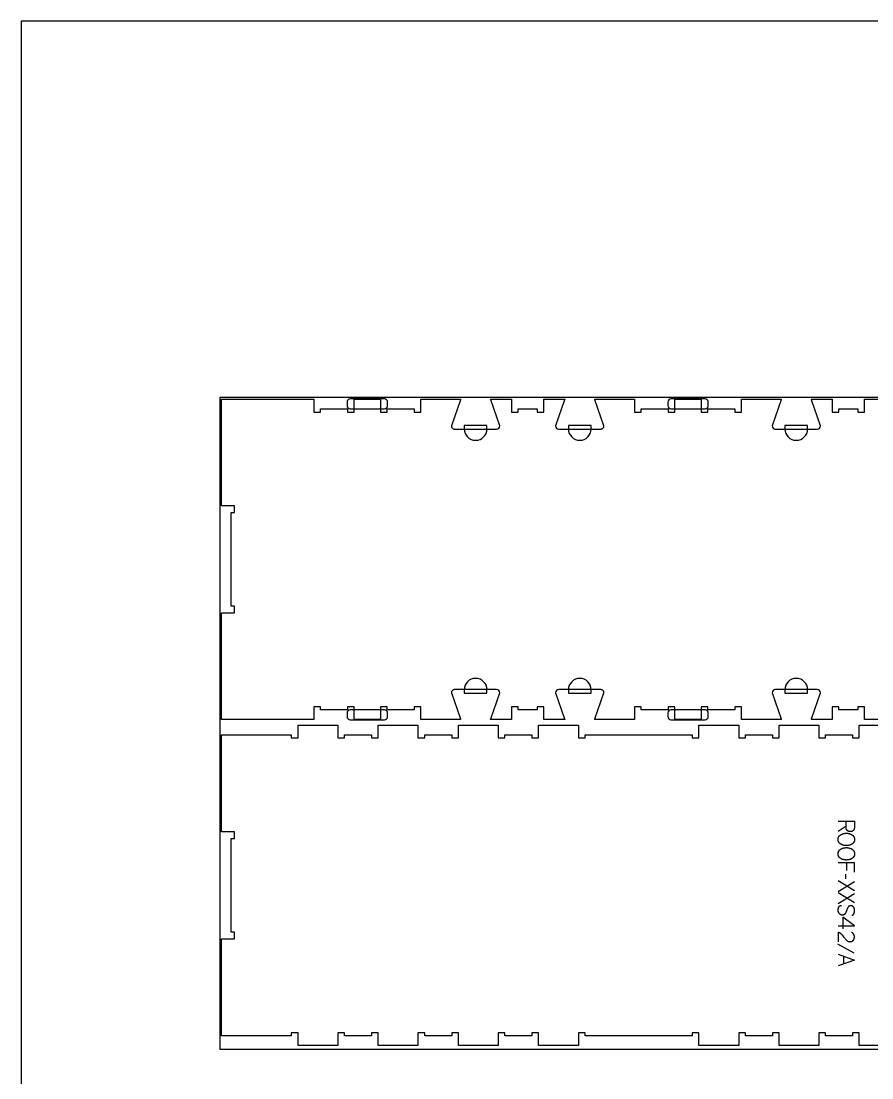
# Model space of a CAD drawing. Extents: x -20252 to -17068, y -84343 to -75479.
# Drawn here: x -20252 to -18660, y -77456 to -75479 of the extents above; entities that cross this region are included whole.
import ezdxf

# ---------------------------------------------------------------- set-up
doc = ezdxf.new("R2010")
doc.units = 0
for name, color, linetype in [('0_SHEET_SPRUCEPLY_2440X122', 1, 'CONTINUOUS'), ('1_ANYTOOL_1MMDEEP_LABELS_S', 2, 'CONTINUOUS'), ('4_ANYTOOL_CUTTHROUGH_OUTSI', 5, 'CONTINUOUS'), ('5_ANYTOOL_HALF_MILL_9MM_IN', 3, 'CONTINUOUS'), ('DONOTCUT', 18, 'CONTINUOUS')]:
    doc.layers.add(name, color=color, linetype=linetype)

msp = doc.modelspace()

# ---------------------------------------------------------------- linework, layer by layer
at = {"layer": '0_SHEET_SPRUCEPLY_2440X122'}
msp.add_lwpolyline([(-19879.9, -76183), (-19879.9, -77403), (-17439.9, -77403), (-17439.9, -76183)], close=True, dxfattribs=at)
at = {"layer": '1_ANYTOOL_1MMDEEP_LABELS_S'}
for points in [[(-18722.7, -76976.2), (-18692.7, -76976.2), (-18692.7, -76987.6), (-18692.7, -76988.1), (-18692.7, -76988.5), (-18692.7, -76988.8), (-18692.7, -76989), (-18692.8, -76989.2), (-18692.8, -76989.5), (-18692.8, -76989.7), (-18692.9, -76989.9), (-18692.9, -76990.1), (-18692.9, -76990.3), (-18693, -76990.5), (-18693, -76990.7), (-18693.1, -76990.9), (-18693.2, -76991.1), (-18693.2, -76991.3), (-18693.3, -76991.4), (-18693.4, -76991.6), (-18693.4, -76991.8), (-18693.5, -76992), (-18693.6, -76992.1), (-18693.7, -76992.3), (-18693.8, -76992.4), (-18693.9, -76992.6), (-18694, -76992.7), (-18694.1, -76992.9), (-18694.2, -76993), (-18694.3, -76993.2), (-18694.4, -76993.3), (-18694.5, -76993.4), (-18694.6, -76993.6), (-18694.7, -76993.7), (-18694.9, -76993.8), (-18695, -76993.9), (-18695.1, -76994), (-18695.3, -76994.1), (-18695.4, -76994.2), (-18695.6, -76994.3), (-18695.7, -76994.4), (-18695.9, -76994.5), (-18696, -76994.6), (-18696.2, -76994.7), (-18696.4, -76994.8), (-18696.5, -76994.9), (-18696.7, -76994.9), (-18696.9, -76995), (-18697.1, -76995.1), (-18697.3, -76995.1), (-18697.4, -76995.2), (-18697.6, -76995.2), (-18697.8, -76995.3), (-18698, -76995.3), (-18698.2, -76995.4), (-18698.5, -76995.4), (-18698.7, -76995.4), (-18698.9, -76995.5), (-18699.1, -76995.5), (-18699.3, -76995.5), (-18699.6, -76995.5), (-18700, -76995.5), (-18700.5, -76995.6), (-18700.7, -76995.6), (-18700.9, -76995.5), (-18701, -76995.5), (-18701.2, -76995.5), (-18701.4, -76995.5), (-18701.5, -76995.5), (-18701.7, -76995.5), (-18701.9, -76995.4), (-18702.1, -76995.4), (-18702.2, -76995.4), (-18702.4, -76995.3), (-18702.6, -76995.3), (-18702.7, -76995.3), (-18702.9, -76995.2), (-18703.1, -76995.2), (-18703.2, -76995.1), (-18703.4, -76995.1), (-18703.5, -76995), (-18703.7, -76994.9), (-18703.9, -76994.9), (-18704, -76994.8), (-18704.2, -76994.7), (-18704.3, -76994.6), (-18704.5, -76994.6), (-18704.6, -76994.5), (-18704.8, -76994.4), (-18704.9, -76994.3), (-18705.1, -76994.2), (-18705.2, -76994.1), (-18705.4, -76994), (-18705.5, -76993.9), (-18705.7, -76993.8), (-18705.8, -76993.7), (-18706, -76993.6), (-18706.1, -76993.4), (-18706.2, -76993.3), (-18706.4, -76993.2), (-18706.5, -76993.1), (-18706.6, -76992.9), (-18706.7, -76992.8), (-18706.8, -76992.7), (-18706.9, -76992.5), (-18707, -76992.4), (-18707.1, -76992.3), (-18707.2, -76992.1), (-18707.3, -76992), (-18707.4, -76991.8), (-18707.5, -76991.7), (-18707.6, -76991.5), (-18707.6, -76991.4), (-18707.7, -76991.2), (-18707.7, -76991.1), (-18707.8, -76990.9), (-18707.9, -76990.8), (-18707.9, -76990.6), (-18707.9, -76990.4), (-18708, -76990.3), (-18708, -76990.1), (-18708.1, -76989.9), (-18708.1, -76989.7), (-18708.1, -76989.6), (-18708.1, -76989.4), (-18708.1, -76989.2), (-18708.2, -76987.3), (-18708.2, -76985.2), (-18708.2, -76976.3)], [(-18708.2, -76985.2), (-18722.7, -76995.7)], [(-18692.7, -77071.5), (-18692.7, -77053.8), (-18722.7, -77053.8)], [(-18706.6, -77068.3), (-18706.6, -77053.8)], [(-18708.8, -77084.1), (-18708.9, -77075.4)], [(-18692.7, -77106.5), (-18722.7, -77087.6)], [(-18722.7, -77107.7), (-18692.7, -77088.8)], [(-18692.7, -77129.2), (-18722.7, -77110.3)], [(-18722.7, -77130.4), (-18692.7, -77111.5)], [(-18697.2, -77151.8), (-18697.1, -77151.8), (-18697, -77151.8), (-18696.9, -77151.8), (-18696.8, -77151.8), (-18696.7, -77151.8), (-18696.6, -77151.8), (-18696.5, -77151.8), (-18696.4, -77151.7), (-18696.3, -77151.7), (-18696.3, -77151.7), (-18696.2, -77151.7), (-18696.1, -77151.7), (-18696, -77151.7), (-18695.9, -77151.6), (-18695.9, -77151.6), (-18695.8, -77151.6), (-18695.7, -77151.6), (-18695.6, -77151.5), (-18695.5, -77151.5), (-18695.5, -77151.5), (-18695.4, -77151.4), (-18695.3, -77151.4), (-18695.3, -77151.4), (-18695.2, -77151.3), (-18695.1, -77151.3), (-18695.1, -77151.2), (-18695, -77151.2), (-18694.9, -77151.1), (-18694.9, -77151.1), (-18694.8, -77151), (-18694.7, -77151), (-18694.7, -77150.9), (-18694.6, -77150.9), (-18694.5, -77150.8), (-18694.5, -77150.8), (-18694.4, -77150.7), (-18694.4, -77150.7), (-18694.3, -77150.6), (-18694.3, -77150.5), (-18694.2, -77150.5), (-18694.2, -77150.4), (-18694.1, -77150.3), (-18694.1, -77150.3), (-18694, -77150.2), (-18694, -77150.1), (-18693.9, -77150), (-18693.9, -77150), (-18693.8, -77149.9), (-18693.8, -77149.8), (-18693.7, -77149.7), (-18693.7, -77149.6), (-18693.6, -77149.5), (-18693.5, -77149.3), (-18693.5, -77149.1), (-18693.4, -77148.9), (-18693.3, -77148.7), (-18693.3, -77148.5), (-18693, -77147.7), (-18692.8, -77146.9), (-18692.7, -77146.1), (-18692.6, -77145.4), (-18692.5, -77145), (-18692.5, -77144.6), (-18692.4, -77144.2), (-18692.4, -77143.9), (-18692.4, -77143.5), (-18692.3, -77143.1), (-18692.3, -77142.8), (-18692.3, -77142.4), (-18692.3, -77142.2), (-18692.3, -77142), (-18692.3, -77141.8), (-18692.3, -77141.7), (-18692.4, -77141.5), (-18692.4, -77141.3), (-18692.4, -77141.1), (-18692.4, -77140.9), (-18692.5, -77140.7), (-18692.5, -77140.5), (-18692.5, -77140.4), (-18692.6, -77140.2), (-18692.6, -77140), (-18692.7, -77139.8), (-18692.7, -77139.6), (-18692.8, -77139.5), (-18692.8, -77139.3), (-18692.9, -77139.1), (-18693, -77138.9), (-18693, -77138.8), (-18693.1, -77138.6), (-18693.2, -77138.4), (-18693.3, -77138.3), (-18693.3, -77138.1), (-18693.4, -77137.9), (-18693.5, -77137.8), (-18693.6, -77137.6), (-18693.7, -77137.4), (-18693.8, -77137.3), (-18693.9, -77137.1), (-18694, -77137), (-18694.1, -77136.8), (-18694.3, -77136.7), (-18694.4, -77136.5), (-18694.5, -77136.4), (-18694.6, -77136.2), (-18694.7, -77136.1), (-18694.9, -77136), (-18695, -77135.8), (-18695.1, -77135.7), (-18695.3, -77135.6), (-18695.4, -77135.5), (-18695.6, -77135.4), (-18695.7, -77135.3), (-18695.9, -77135.2), (-18696, -77135.1), (-18696.2, -77135), (-18696.4, -77134.9), (-18696.5, -77134.9), (-18696.7, -77134.8), (-18696.9, -77134.7), (-18697, -77134.7), (-18697.2, -77134.6), (-18697.4, -77134.6), (-18697.6, -77134.5), (-18697.8, -77134.5), (-18697.9, -77134.4), (-18698.1, -77134.4), (-18698.3, -77134.4), (-18698.5, -77134.4), (-18698.7, -77134.3), (-18698.9, -77134.3), (-18699.1, -77134.3), (-18699.3, -77134.3), (-18699.6, -77134.3), (-18699.8, -77134.3), (-18700, -77134.4), (-18700.2, -77134.4), (-18700.4, -77134.4), (-18700.6, -77134.4), (-18700.8, -77134.5), (-18701, -77134.5), (-18701.2, -77134.6), (-18701.3, -77134.6), (-18701.5, -77134.7), (-18701.7, -77134.7), (-18701.8, -77134.8), (-18701.9, -77134.8), (-18701.9, -77134.8), (-18702, -77134.9), (-18702.1, -77134.9), (-18702.2, -77134.9), (-18702.3, -77135), (-18702.3, -77135), (-18702.4, -77135.1), (-18702.5, -77135.1), (-18702.6, -77135.2), (-18702.7, -77135.2), (-18702.7, -77135.3), (-18702.8, -77135.3), (-18702.9, -77135.4), (-18702.9, -77135.4), (-18703, -77135.5), (-18703.1, -77135.5), (-18703.2, -77135.6), (-18703.2, -77135.7), (-18703.3, -77135.7), (-18703.4, -77135.8), (-18703.4, -77135.9), (-18703.5, -77135.9), (-18703.6, -77136.1), (-18703.7, -77136.2), (-18703.9, -77136.3), (-18704, -77136.5), (-18704.1, -77136.7), (-18704.2, -77136.8), (-18704.3, -77137), (-18704.4, -77137.2), (-18704.8, -77137.9), (-18705.2, -77138.6), (-18705.5, -77139.3), (-18705.9, -77140.1), (-18706.2, -77140.9), (-18706.6, -77141.7), (-18706.9, -77142.5), (-18707.2, -77143.3), (-18707.5, -77144.2), (-18707.9, -77145), (-18708.2, -77145.7), (-18708.6, -77146.5), (-18708.9, -77147.3), (-18709.3, -77148), (-18709.7, -77148.7), (-18710.1, -77149.4), (-18710.3, -77149.5), (-18710.4, -77149.7), (-18710.5, -77149.8), (-18710.5, -77149.9), (-18710.6, -77150), (-18710.7, -77150.1), (-18710.7, -77150.1), (-18710.8, -77150.2), (-18710.9, -77150.3), (-18710.9, -77150.3), (-18711, -77150.4), (-18711.1, -77150.5), (-18711.1, -77150.5), (-18711.2, -77150.6), (-18711.3, -77150.7), (-18711.3, -77150.7), (-18711.4, -77150.8), (-18711.5, -77150.8), (-18711.6, -77150.9), (-18711.6, -77150.9), (-18711.7, -77151), (-18711.8, -77151), (-18711.9, -77151.1), (-18712, -77151.1), (-18712, -77151.2), (-18712.1, -77151.2), (-18712.2, -77151.2), (-18712.3, -77151.3), (-18712.4, -77151.3), (-18712.5, -77151.4), (-18712.5, -77151.4), (-18712.6, -77151.4), (-18712.7, -77151.5), (-18712.8, -77151.5), (-18712.9, -77151.5), (-18713, -77151.5), (-18713.1, -77151.6), (-18713.3, -77151.6), (-18713.5, -77151.7), (-18713.7, -77151.7), (-18713.9, -77151.7), (-18714.1, -77151.8), (-18714.3, -77151.8), (-18714.5, -77151.8), (-18714.7, -77151.8), (-18714.9, -77151.8), (-18715.1, -77151.8), (-18715.4, -77151.8), (-18715.6, -77151.8), (-18715.8, -77151.7), (-18716, -77151.7), (-18716.3, -77151.7), (-18716.5, -77151.7), (-18716.7, -77151.6), (-18716.9, -77151.6), (-18717.1, -77151.5), (-18717.3, -77151.5), (-18717.5, -77151.4), (-18717.7, -77151.3), (-18717.9, -77151.3), (-18718.1, -77151.2), (-18718.3, -77151.1), (-18718.5, -77151), (-18718.7, -77150.9), (-18718.8, -77150.8), (-18719, -77150.7), (-18719.2, -77150.6), (-18719.3, -77150.5), (-18719.5, -77150.4), (-18719.7, -77150.3), (-18719.8, -77150.1), (-18720, -77150), (-18720.1, -77149.9), (-18720.3, -77149.7), (-18720.4, -77149.6), (-18720.5, -77149.4), (-18720.7, -77149.3), (-18720.8, -77149.1), (-18720.9, -77148.9), (-18721, -77148.8), (-18721.1, -77148.6), (-18721.4, -77148.2), (-18721.6, -77147.9), (-18721.8, -77147.5), (-18721.9, -77147.1), (-18722.1, -77146.8), (-18722.3, -77146.4), (-18722.3, -77146.2), (-18722.4, -77146), (-18722.5, -77145.8), (-18722.5, -77145.6), (-18722.6, -77145.4), (-18722.6, -77145.2), (-18722.7, -77145), (-18722.7, -77144.8), (-18722.8, -77144.6), (-18722.8, -77144.4), (-18722.8, -77144.2), (-18722.9, -77144), (-18722.9, -77143.8), (-18722.9, -77143.6), (-18723, -77143.2), (-18723, -77142.8), (-18723, -77142.4), (-18723, -77142), (-18723, -77141.6), (-18723, -77141.2), (-18722.9, -77140.8), (-18722.9, -77140.4), (-18722.8, -77140), (-18722.7, -77139.6), (-18722.6, -77139.2), (-18722.5, -77138.9), (-18722.4, -77138.5), (-18722.3, -77138.1), (-18722.2, -77137.7), (-18722, -77137.4), (-18721.8, -77137), (-18721.7, -77136.7), (-18721.5, -77136.3), (-18721.4, -77136.2), (-18721.3, -77136), (-18721.2, -77135.9), (-18721, -77135.7), (-18720.9, -77135.6), (-18720.8, -77135.4), (-18720.7, -77135.3), (-18720.6, -77135.1), (-18720.5, -77135), (-18720.3, -77134.9), (-18720.2, -77134.8), (-18720.1, -77134.7), (-18720, -77134.6), (-18719.9, -77134.6), (-18719.9, -77134.5), (-18719.8, -77134.5), (-18719.7, -77134.4), (-18719.6, -77134.4), (-18719.6, -77134.3), (-18719.5, -77134.3), (-18719.4, -77134.2), (-18719.4, -77134.2), (-18719.3, -77134.2), (-18719.2, -77134.1), (-18719.1, -77134.1), (-18719, -77134.1), (-18719, -77134), (-18718.9, -77134), (-18718.8, -77134), (-18718.7, -77133.9), (-18718.7, -77133.9), (-18718.6, -77133.9), (-18718.4, -77133.8), (-18718.2, -77133.8), (-18718.1, -77133.7), (-18717.9, -77133.7), (-18717.7, -77133.7), (-18717.5, -77133.6), (-18717.4, -77133.6), (-18717.2, -77133.6), (-18717, -77133.6), (-18716.8, -77133.6)], [(-18722.7, -77171.8), (-18692.6, -77171.9), (-18714, -77155.8)], [(-18714, -77155.8), (-18714, -77177.6)], [(-18722.6, -77202), (-18722.6, -77183.7), (-18722.1, -77183.9), (-18721.9, -77184), (-18721.7, -77184), (-18721.5, -77184.1), (-18721.2, -77184.2), (-18721, -77184.3), (-18720.8, -77184.4), (-18720.6, -77184.5), (-18720.4, -77184.6), (-18720.2, -77184.7), (-18720, -77184.8), (-18719.8, -77184.9), (-18719.6, -77185.1), (-18719.4, -77185.2), (-18719.2, -77185.3), (-18719, -77185.4), (-18718.8, -77185.6), (-18718.6, -77185.7), (-18718.4, -77185.8), (-18718.3, -77186), (-18718.1, -77186.1), (-18717.9, -77186.3), (-18717.7, -77186.4), (-18717.6, -77186.6), (-18717.4, -77186.8), (-18717.2, -77186.9), (-18717.1, -77187.1), (-18716.9, -77187.3), (-18716.7, -77187.4), (-18716.4, -77187.8), (-18715.2, -77189.3), (-18714, -77190.8), (-18712.9, -77192.3), (-18711.7, -77193.8), (-18711.2, -77194.5), (-18710.6, -77195.3), (-18710, -77196), (-18709.4, -77196.7), (-18708.8, -77197.3), (-18708.2, -77198), (-18707.6, -77198.6), (-18707, -77199.2), (-18706.9, -77199.4), (-18706.7, -77199.5), (-18706.5, -77199.6), (-18706.4, -77199.8), (-18706.2, -77199.9), (-18706, -77200), (-18705.9, -77200.1), (-18705.7, -77200.2), (-18705.5, -77200.4), (-18705.4, -77200.5), (-18705.2, -77200.6), (-18705, -77200.6), (-18704.8, -77200.7), (-18704.6, -77200.8), (-18704.4, -77200.9), (-18704.2, -77201), (-18704.1, -77201.1), (-18703.9, -77201.1), (-18703.7, -77201.2), (-18703.5, -77201.2), (-18703.3, -77201.3), (-18703.1, -77201.3), (-18702.8, -77201.4), (-18702.6, -77201.4), (-18702.4, -77201.5), (-18702.2, -77201.5), (-18702, -77201.5), (-18701.8, -77201.5), (-18701.6, -77201.5), (-18701.3, -77201.6), (-18701.1, -77201.6), (-18700.9, -77201.6), (-18700.6, -77201.6), (-18700.4, -77201.6), (-18700.2, -77201.5), (-18699.9, -77201.5), (-18699.7, -77201.5), (-18699.4, -77201.5), (-18699.2, -77201.4), (-18699, -77201.4), (-18698.8, -77201.4), (-18698.6, -77201.3), (-18698.3, -77201.3), (-18698.1, -77201.2), (-18697.9, -77201.2), (-18697.7, -77201.1), (-18697.5, -77201), (-18697.3, -77200.9), (-18697.2, -77200.9), (-18697, -77200.8), (-18696.8, -77200.7), (-18696.6, -77200.6), (-18696.4, -77200.5), (-18696.3, -77200.4), (-18696.1, -77200.3), (-18695.9, -77200.1), (-18695.8, -77200), (-18695.6, -77199.9), (-18695.5, -77199.8), (-18695.3, -77199.6), (-18695.2, -77199.5), (-18695, -77199.3), (-18694.9, -77199.2), (-18694.8, -77199), (-18694.6, -77198.9), (-18694.5, -77198.7), (-18694.4, -77198.6), (-18694.3, -77198.4), (-18694.2, -77198.2), (-18694, -77198), (-18693.9, -77197.9), (-18693.8, -77197.7), (-18693.7, -77197.5), (-18693.7, -77197.3), (-18693.6, -77197.1), (-18693.5, -77197), (-18693.4, -77196.8), (-18693.3, -77196.6), (-18693.3, -77196.4), (-18693.2, -77196.2), (-18693.1, -77196), (-18693.1, -77195.8), (-18693, -77195.6), (-18693, -77195.4), (-18692.9, -77195.2), (-18692.9, -77194.9), (-18692.8, -77194.7), (-18692.8, -77194.5), (-18692.8, -77194.3), (-18692.7, -77194.1), (-18692.7, -77193.8), (-18692.7, -77193.6), (-18692.7, -77193.4), (-18692.7, -77193.1), (-18692.7, -77192.7), (-18692.7, -77192.3), (-18692.7, -77191.9), (-18692.7, -77191.6), (-18692.7, -77191.2), (-18692.8, -77190.9), (-18692.8, -77190.6), (-18692.9, -77190.2), (-18693, -77189.9), (-18693.1, -77189.6), (-18693.1, -77189.4), (-18693.2, -77189.3), (-18693.2, -77189.1), (-18693.3, -77189), (-18693.3, -77188.8), (-18693.4, -77188.7), (-18693.4, -77188.5), (-18693.5, -77188.4), (-18693.6, -77188.3), (-18693.6, -77188.1), (-18693.7, -77188), (-18693.8, -77187.8), (-18693.9, -77187.7), (-18693.9, -77187.6), (-18694, -77187.4), (-18694.1, -77187.3), (-18694.2, -77187.2), (-18694.3, -77187.1), (-18694.4, -77186.9), (-18694.5, -77186.8), (-18694.6, -77186.7), (-18694.7, -77186.6), (-18694.8, -77186.4), (-18694.9, -77186.3), (-18695, -77186.2), (-18695.1, -77186.1), (-18695.2, -77186), (-18695.3, -77185.9), (-18695.4, -77185.8), (-18695.5, -77185.7), (-18695.7, -77185.6), (-18695.8, -77185.5), (-18696, -77185.3), (-18696.3, -77185.1), (-18696.6, -77184.9), (-18696.8, -77184.7), (-18697.1, -77184.5), (-18697.4, -77184.3), (-18697.8, -77184.2)], [(-18693.1, -77223.3), (-18723.9, -77206.1)], [(-18722.7, -77225), (-18692.7, -77235.9), (-18722.7, -77246.9)], [(-18713.1, -77228.4), (-18713.1, -77243.4)]]:
    msp.add_lwpolyline(points, dxfattribs=at)
for points in [[(-18692.3, -77010.7), (-18692.3, -77011.1), (-18692.3, -77011.4), (-18692.4, -77011.8), (-18692.4, -77012.1), (-18692.4, -77012.3), (-18692.5, -77012.5), (-18692.5, -77012.6), (-18692.5, -77012.8), (-18692.6, -77013), (-18692.6, -77013.1), (-18692.6, -77013.3), (-18692.7, -77013.5), (-18692.7, -77013.6), (-18692.8, -77013.8), (-18692.8, -77013.9), (-18692.9, -77014.1), (-18693, -77014.2), (-18693, -77014.4), (-18693.1, -77014.5), (-18693.1, -77014.7), (-18693.2, -77014.8), (-18693.3, -77015), (-18693.4, -77015.1), (-18693.5, -77015.2), (-18693.5, -77015.4), (-18693.6, -77015.5), (-18693.7, -77015.7), (-18693.8, -77015.8), (-18694, -77016), (-18694.2, -77016.3), (-18694.4, -77016.5), (-18694.6, -77016.8), (-18694.8, -77017), (-18695, -77017.3), (-18695.2, -77017.5), (-18695.5, -77017.7), (-18695.7, -77017.9), (-18696, -77018.1), (-18696.2, -77018.3), (-18696.5, -77018.5), (-18696.7, -77018.7), (-18697, -77018.9), (-18697.3, -77019.1), (-18697.5, -77019.2), (-18697.8, -77019.4), (-18698.1, -77019.6), (-18698.4, -77019.7), (-18698.7, -77019.9), (-18699, -77020), (-18699.3, -77020.1), (-18699.6, -77020.3), (-18699.9, -77020.4), (-18700.3, -77020.5), (-18700.6, -77020.6), (-18700.9, -77020.7), (-18701.2, -77020.8), (-18701.5, -77020.9), (-18701.9, -77021), (-18702.2, -77021.1), (-18702.6, -77021.2), (-18703.2, -77021.4), (-18703.9, -77021.5), (-18704.6, -77021.6), (-18705.3, -77021.7), (-18705.9, -77021.7), (-18706.6, -77021.8), (-18707.2, -77021.8), (-18707.8, -77021.8), (-18708.5, -77021.8), (-18709.1, -77021.8), (-18709.7, -77021.7), (-18710.4, -77021.7), (-18711, -77021.6), (-18711.7, -77021.4), (-18712.3, -77021.3), (-18712.9, -77021.1), (-18713.6, -77021), (-18714.2, -77020.7), (-18714.8, -77020.5), (-18715.5, -77020.3), (-18716.1, -77020), (-18716.8, -77019.7), (-18717.4, -77019.4), (-18718, -77019.1), (-18718.3, -77018.9), (-18718.6, -77018.7), (-18718.9, -77018.5), (-18719.2, -77018.3), (-18719.5, -77018.1), (-18719.8, -77017.9), (-18720, -77017.7), (-18720.3, -77017.5), (-18720.4, -77017.4), (-18720.5, -77017.3), (-18720.6, -77017.1), (-18720.7, -77017), (-18720.8, -77016.9), (-18720.9, -77016.8), (-18721, -77016.7), (-18721.1, -77016.5), (-18721.2, -77016.4), (-18721.3, -77016.3), (-18721.4, -77016.2), (-18721.5, -77016), (-18721.6, -77015.9), (-18721.7, -77015.8), (-18721.8, -77015.6), (-18721.9, -77015.5), (-18721.9, -77015.4), (-18722, -77015.2), (-18722.1, -77015.1), (-18722.2, -77014.9), (-18722.2, -77014.8), (-18722.3, -77014.7), (-18722.4, -77014.5), (-18722.4, -77014.4), (-18722.5, -77014.2), (-18722.5, -77014.1), (-18722.6, -77013.9), (-18722.6, -77013.8), (-18722.7, -77013.4), (-18722.8, -77013.1), (-18722.9, -77012.8), (-18723, -77012.5), (-18723, -77012.1), (-18723.1, -77011.8), (-18723.1, -77011.4), (-18723.1, -77011.1), (-18723.1, -77010.7), (-18723.1, -77010.3), (-18723.1, -77010), (-18723.1, -77009.6), (-18723.1, -77009.2), (-18723.1, -77008.9), (-18723, -77008.5), (-18723, -77008.1), (-18722.9, -77007.8), (-18722.8, -77007.5), (-18722.7, -77007.1), (-18722.6, -77006.8), (-18722.6, -77006.7), (-18722.5, -77006.5), (-18722.5, -77006.3), (-18722.4, -77006.2), (-18722.3, -77006), (-18722.3, -77005.9), (-18722.2, -77005.7), (-18722.1, -77005.6), (-18722.1, -77005.4), (-18722, -77005.3), (-18721.9, -77005.2), (-18721.8, -77005), (-18721.8, -77004.9), (-18721.7, -77004.7), (-18721.6, -77004.6), (-18721.5, -77004.5), (-18721.4, -77004.3), (-18721.3, -77004.2), (-18721.2, -77004.1), (-18721.1, -77004), (-18721, -77003.8), (-18720.9, -77003.7), (-18720.8, -77003.6), (-18720.7, -77003.5), (-18720.6, -77003.3), (-18720.5, -77003.2), (-18720.3, -77003.1), (-18720.2, -77003), (-18720.1, -77002.9), (-18720, -77002.8), (-18719.7, -77002.6), (-18719.4, -77002.4), (-18719.2, -77002.2), (-18718.9, -77002), (-18718.6, -77001.8), (-18718.3, -77001.6), (-18717.9, -77001.4), (-18717.3, -77001.1), (-18716.6, -77000.8), (-18716, -77000.5), (-18715.4, -77000.2), (-18714.7, -76999.9), (-18714.1, -76999.7), (-18713.4, -76999.5), (-18712.8, -76999.3), (-18712.1, -76999.2), (-18711.4, -76999), (-18710.8, -76998.9), (-18710.1, -76998.8), (-18709.5, -76998.7), (-18708.8, -76998.7), (-18708.2, -76998.7), (-18707.5, -76998.6), (-18706.8, -76998.7), (-18706.2, -76998.7), (-18705.5, -76998.7), (-18704.8, -76998.8), (-18704.1, -76998.9), (-18703.5, -76999), (-18702.8, -76999.2), (-18702.1, -76999.4), (-18701.5, -76999.6), (-18700.9, -76999.8), (-18700.2, -77000), (-18699.6, -77000.3), (-18699, -77000.6), (-18698.4, -77000.9), (-18697.7, -77001.2), (-18697.1, -77001.5), (-18696.8, -77001.7), (-18696.6, -77001.9), (-18696.3, -77002.1), (-18696, -77002.3), (-18695.8, -77002.5), (-18695.5, -77002.7), (-18695.3, -77003), (-18695, -77003.2), (-18694.9, -77003.3), (-18694.8, -77003.4), (-18694.7, -77003.5), (-18694.6, -77003.7), (-18694.5, -77003.8), (-18694.4, -77003.9), (-18694.3, -77004), (-18694.2, -77004.2), (-18694.1, -77004.3), (-18694, -77004.4), (-18693.9, -77004.6), (-18693.8, -77004.7), (-18693.8, -77004.8), (-18693.7, -77005), (-18693.6, -77005.1), (-18693.5, -77005.3), (-18693.5, -77005.4), (-18693.4, -77005.6), (-18693.2, -77005.9), (-18693.1, -77006.2), (-18693, -77006.5), (-18692.9, -77006.8), (-18692.8, -77007.1), (-18692.7, -77007.4), (-18692.6, -77007.8), (-18692.5, -77008.1), (-18692.5, -77008.5), (-18692.4, -77008.8), (-18692.4, -77009.2), (-18692.4, -77009.5), (-18692.3, -77009.9), (-18692.3, -77010.3)], [(-18692.3, -77037.6), (-18692.3, -77038), (-18692.3, -77038.4), (-18692.4, -77038.7), (-18692.4, -77039.1), (-18692.4, -77039.3), (-18692.5, -77039.4), (-18692.5, -77039.6), (-18692.5, -77039.8), (-18692.6, -77039.9), (-18692.6, -77040.1), (-18692.6, -77040.3), (-18692.7, -77040.4), (-18692.7, -77040.6), (-18692.8, -77040.7), (-18692.8, -77040.9), (-18692.9, -77041), (-18693, -77041.2), (-18693, -77041.3), (-18693.1, -77041.5), (-18693.1, -77041.6), (-18693.2, -77041.8), (-18693.3, -77041.9), (-18693.4, -77042.1), (-18693.5, -77042.2), (-18693.5, -77042.3), (-18693.6, -77042.5), (-18693.7, -77042.6), (-18693.8, -77042.7), (-18694, -77043), (-18694.2, -77043.3), (-18694.4, -77043.5), (-18694.6, -77043.7), (-18694.8, -77044), (-18695, -77044.2), (-18695.2, -77044.4), (-18695.5, -77044.7), (-18695.7, -77044.9), (-18696, -77045.1), (-18696.2, -77045.3), (-18696.5, -77045.5), (-18696.7, -77045.7), (-18697, -77045.8), (-18697.3, -77046), (-18697.5, -77046.2), (-18697.8, -77046.4), (-18698.1, -77046.5), (-18698.4, -77046.7), (-18698.7, -77046.8), (-18699, -77047), (-18699.3, -77047.1), (-18699.6, -77047.2), (-18699.9, -77047.4), (-18700.3, -77047.5), (-18700.6, -77047.6), (-18700.9, -77047.7), (-18701.2, -77047.8), (-18701.5, -77047.9), (-18701.9, -77048), (-18702.2, -77048.1), (-18702.6, -77048.2), (-18703.2, -77048.3), (-18703.9, -77048.4), (-18704.6, -77048.5), (-18705.3, -77048.6), (-18705.9, -77048.7), (-18706.6, -77048.7), (-18707.2, -77048.8), (-18707.8, -77048.8), (-18708.5, -77048.8), (-18709.1, -77048.7), (-18709.7, -77048.7), (-18710.4, -77048.6), (-18711, -77048.5), (-18711.7, -77048.4), (-18712.3, -77048.3), (-18712.9, -77048.1), (-18713.6, -77047.9), (-18714.2, -77047.7), (-18714.8, -77047.5), (-18715.5, -77047.2), (-18716.1, -77047), (-18716.8, -77046.7), (-18717.4, -77046.4), (-18718, -77046), (-18718.3, -77045.8), (-18718.6, -77045.7), (-18718.9, -77045.5), (-18719.2, -77045.3), (-18719.5, -77045.1), (-18719.8, -77044.9), (-18720, -77044.7), (-18720.3, -77044.4), (-18720.4, -77044.3), (-18720.5, -77044.2), (-18720.6, -77044.1), (-18720.7, -77044), (-18720.8, -77043.9), (-18720.9, -77043.7), (-18721, -77043.6), (-18721.1, -77043.5), (-18721.2, -77043.4), (-18721.3, -77043.2), (-18721.4, -77043.1), (-18721.5, -77043), (-18721.6, -77042.9), (-18721.7, -77042.7), (-18721.8, -77042.6), (-18721.9, -77042.5), (-18721.9, -77042.3), (-18722, -77042.2), (-18722.1, -77042), (-18722.2, -77041.9), (-18722.2, -77041.8), (-18722.3, -77041.6), (-18722.4, -77041.5), (-18722.4, -77041.3), (-18722.5, -77041.2), (-18722.5, -77041), (-18722.6, -77040.9), (-18722.6, -77040.7), (-18722.7, -77040.4), (-18722.8, -77040.1), (-18722.9, -77039.8), (-18723, -77039.4), (-18723, -77039.1), (-18723.1, -77038.7), (-18723.1, -77038.4), (-18723.1, -77038), (-18723.1, -77037.7), (-18723.1, -77037.3), (-18723.1, -77036.9), (-18723.1, -77036.5), (-18723.1, -77036.2), (-18723.1, -77035.8), (-18723, -77035.5), (-18723, -77035.1), (-18722.9, -77034.8), (-18722.8, -77034.4), (-18722.7, -77034.1), (-18722.6, -77033.8), (-18722.6, -77033.6), (-18722.5, -77033.5), (-18722.5, -77033.3), (-18722.4, -77033.1), (-18722.3, -77033), (-18722.3, -77032.8), (-18722.2, -77032.7), (-18722.1, -77032.6), (-18722.1, -77032.4), (-18722, -77032.3), (-18721.9, -77032.1), (-18721.8, -77032), (-18721.8, -77031.8), (-18721.7, -77031.7), (-18721.6, -77031.6), (-18721.5, -77031.4), (-18721.4, -77031.3), (-18721.3, -77031.2), (-18721.2, -77031), (-18721.1, -77030.9), (-18721, -77030.8), (-18720.9, -77030.7), (-18720.8, -77030.5), (-18720.7, -77030.4), (-18720.6, -77030.3), (-18720.5, -77030.2), (-18720.3, -77030.1), (-18720.2, -77030), (-18720.1, -77029.8), (-18720, -77029.7), (-18719.7, -77029.5), (-18719.4, -77029.3), (-18719.2, -77029.1), (-18718.9, -77028.9), (-18718.6, -77028.7), (-18718.3, -77028.5), (-18717.9, -77028.4), (-18717.3, -77028), (-18716.6, -77027.7), (-18716, -77027.4), (-18715.4, -77027.2), (-18714.7, -77026.9), (-18714.1, -77026.7), (-18713.4, -77026.5), (-18712.8, -77026.3), (-18712.1, -77026.1), (-18711.4, -77026), (-18710.8, -77025.9), (-18710.1, -77025.8), (-18709.5, -77025.7), (-18708.8, -77025.6), (-18708.2, -77025.6), (-18707.5, -77025.6), (-18706.8, -77025.6), (-18706.2, -77025.6), (-18705.5, -77025.7), (-18704.8, -77025.8), (-18704.1, -77025.9), (-18703.5, -77026), (-18702.8, -77026.2), (-18702.1, -77026.3), (-18701.5, -77026.5), (-18700.9, -77026.7), (-18700.2, -77027), (-18699.6, -77027.2), (-18699, -77027.5), (-18698.4, -77027.8), (-18697.7, -77028.1), (-18697.1, -77028.5), (-18696.8, -77028.7), (-18696.6, -77028.9), (-18696.3, -77029.1), (-18696, -77029.3), (-18695.8, -77029.5), (-18695.5, -77029.7), (-18695.3, -77029.9), (-18695, -77030.1), (-18694.9, -77030.3), (-18694.8, -77030.4), (-18694.7, -77030.5), (-18694.6, -77030.6), (-18694.5, -77030.8), (-18694.4, -77030.9), (-18694.3, -77031), (-18694.2, -77031.1), (-18694.1, -77031.3), (-18694, -77031.4), (-18693.9, -77031.5), (-18693.8, -77031.7), (-18693.8, -77031.8), (-18693.7, -77031.9), (-18693.6, -77032.1), (-18693.5, -77032.2), (-18693.5, -77032.4), (-18693.4, -77032.5), (-18693.2, -77032.8), (-18693.1, -77033.1), (-18693, -77033.4), (-18692.9, -77033.7), (-18692.8, -77034.1), (-18692.7, -77034.4), (-18692.6, -77034.7), (-18692.5, -77035.1), (-18692.5, -77035.4), (-18692.4, -77035.8), (-18692.4, -77036.1), (-18692.4, -77036.5), (-18692.3, -77036.9), (-18692.3, -77037.3)]]:
    msp.add_lwpolyline(points, close=True, dxfattribs=at)
at = {"layer": '4_ANYTOOL_CUTTHROUGH_OUTSI', "color": 5}
msp.add_lwpolyline([(-18634.5, -76785.9), (-18673.6, -76785.9), (-18673.6, -76762.1), (-18673.6, -76761.9), (-18686.1, -76761.9), (-18686.1, -76767.9), (-18721.6, -76767.9), (-18721.6, -76761.9), (-18734.1, -76761.9), (-18734.1, -76785.9), (-18773.2, -76785.9), (-18773.2, -76785.9, -0.061485), (-18773, -76784.5), (-18756.1, -76736.2), (-18756.1, -76736.2), (-18756.1, -76736.1), (-18756.1, -76736.1, 0.414214), (-18762.3, -76729.9), (-18840.3, -76729.9), (-18840.5, -76729.9), (-18840.6, -76729.9), (-18840.8, -76729.9), (-18840.9, -76729.9), (-18841.1, -76729.9), (-18841.2, -76729.9), (-18841.4, -76730), (-18841.6, -76730), (-18841.7, -76730), (-18841.9, -76730.1), (-18842, -76730.1), (-18842.2, -76730.1), (-18842.3, -76730.2), (-18842.4, -76730.2), (-18842.6, -76730.3), (-18842.7, -76730.3), (-18842.9, -76730.4), (-18843, -76730.5), (-18843.2, -76730.5), (-18843.3, -76730.6), (-18843.4, -76730.7), (-18843.6, -76730.8), (-18843.7, -76730.8), (-18843.8, -76730.9), (-18844, -76731), (-18844.1, -76731.1), (-18844.2, -76731.2), (-18844.3, -76731.3), (-18844.4, -76731.4), (-18844.5, -76731.5), (-18844.7, -76731.6), (-18844.8, -76731.7, 0.198912), (-18846.6, -76736.1), (-18846.6, -76736.2), (-18846.6, -76736.2), (-18829.7, -76784.5), (-18829.7, -76784.5, -0.061485), (-18829.4, -76785.9), (-18853.9, -76785.9), (-18903.6, -76785.9), (-18903.6, -76762.1), (-18903.6, -76761.9), (-18916.1, -76761.9), (-18916.1, -76767.9), (-18966.6, -76767.9), (-18966.6, -76761.9), (-18979.1, -76761.9), (-18979.1, -76762.1), (-18979.1, -76785.9), (-19028.6, -76785.9), (-19028.6, -76761.9), (-19041.1, -76761.9), (-19041.1, -76767.9), (-19091.6, -76767.9), (-19091.6, -76761.9), (-19104.1, -76761.9), (-19104.1, -76762.1), (-19104.1, -76785.9), (-19178.3, -76785.9), (-19178.3, -76785.9, -0.061485), (-19178.1, -76784.5), (-19161.2, -76736.2), (-19161.2, -76736.2), (-19161.2, -76736.1), (-19161.2, -76736.1, 0.198912), (-19163, -76731.7), (-19163.1, -76731.6), (-19163.2, -76731.5), (-19163.3, -76731.4), (-19163.5, -76731.3), (-19163.6, -76731.2), (-19163.7, -76731.1), (-19163.8, -76731), (-19164, -76730.9), (-19164.1, -76730.8), (-19164.2, -76730.8), (-19164.3, -76730.7), (-19164.5, -76730.6), (-19164.6, -76730.5), (-19164.8, -76730.5), (-19164.9, -76730.4), (-19165, -76730.3), (-19165.2, -76730.3), (-19165.3, -76730.2), (-19165.5, -76730.2), (-19165.6, -76730.1), (-19165.8, -76730.1), (-19165.9, -76730.1), (-19166.1, -76730), (-19166.2, -76730), (-19166.4, -76730), (-19166.5, -76729.9), (-19166.7, -76729.9), (-19166.8, -76729.9), (-19167, -76729.9), (-19167.1, -76729.9), (-19167.3, -76729.9), (-19167.4, -76729.9), (-19245.4, -76729.9, 0.414214), (-19251.7, -76736.1), (-19251.7, -76736.2), (-19251.7, -76736.2), (-19234.8, -76784.5), (-19234.8, -76784.5, -0.061485), (-19234.5, -76785.9), (-19273.6, -76785.9), (-19273.6, -76762.1), (-19273.6, -76761.9), (-19286.1, -76761.9), (-19286.1, -76767.9), (-19321.6, -76767.9), (-19321.6, -76761.9), (-19334.1, -76761.9), (-19334.1, -76762.1), (-19334.1, -76785.9), (-19373.2, -76785.9), (-19373.2, -76785.9, -0.061485), (-19373, -76784.5), (-19356.1, -76736.2), (-19356.1, -76736.2), (-19356.1, -76736.1), (-19356.1, -76736.1, 0.414214), (-19362.3, -76729.9), (-19440.3, -76729.9), (-19440.5, -76729.9), (-19440.6, -76729.9), (-19440.8, -76729.9), (-19440.9, -76729.9), (-19441.1, -76729.9), (-19441.2, -76729.9), (-19441.4, -76730), (-19441.6, -76730), (-19441.7, -76730), (-19441.9, -76730.1), (-19442, -76730.1), (-19442.2, -76730.1), (-19442.3, -76730.2), (-19442.4, -76730.2), (-19442.6, -76730.3), (-19442.7, -76730.3), (-19442.9, -76730.4), (-19443, -76730.5), (-19443.2, -76730.5), (-19443.3, -76730.6), (-19443.4, -76730.7), (-19443.6, -76730.8), (-19443.7, -76730.8), (-19443.8, -76730.9), (-19444, -76731), (-19444.1, -76731.1), (-19444.2, -76731.2), (-19444.3, -76731.3), (-19444.4, -76731.4), (-19444.5, -76731.5), (-19444.7, -76731.6), (-19444.8, -76731.7, 0.198912), (-19446.6, -76736.1), (-19446.6, -76736.2), (-19446.6, -76736.2), (-19429.7, -76784.5), (-19429.7, -76784.5, -0.061485), (-19429.4, -76785.9), (-19453.9, -76785.9), (-19503.6, -76785.9), (-19503.6, -76762.1), (-19503.6, -76761.9), (-19516.1, -76761.9), (-19516.1, -76767.9), (-19566.6, -76767.9), (-19566.6, -76761.9), (-19579.1, -76761.9), (-19579.1, -76762.1), (-19579.1, -76785.9), (-19628.6, -76785.9), (-19628.6, -76761.9), (-19641.1, -76761.9), (-19641.1, -76767.9), (-19691.6, -76767.9), (-19691.6, -76761.9), (-19704.1, -76761.9), (-19704.1, -76785.9), (-19876.6, -76785.9), (-19876.6, -76586.4), (-19852.6, -76586.4), (-19852.6, -76573.9), (-19858.6, -76573.9), (-19858.6, -76398.4), (-19852.6, -76398.4), (-19852.6, -76385.9), (-19876.6, -76385.9), (-19876.6, -76186.4), (-19704.1, -76186.4), (-19704.1, -76210.4), (-19691.6, -76210.4), (-19691.6, -76204.4), (-19641.1, -76204.4), (-19641.1, -76210.4), (-19628.6, -76210.4), (-19628.6, -76186.4), (-19579.1, -76186.4), (-19579.1, -76210.4), (-19566.6, -76210.4), (-19566.6, -76204.4), (-19516.1, -76204.4), (-19516.1, -76210.4), (-19503.6, -76210.4), (-19503.6, -76210.1), (-19503.6, -76186.4), (-19429.4, -76186.4), (-19429.4, -76186.4, -0.061485), (-19429.7, -76187.8), (-19446.6, -76236), (-19446.6, -76236.1), (-19446.6, -76236.1), (-19446.6, -76236.1, 0.198912), (-19444.8, -76240.5), (-19444.7, -76240.6), (-19444.5, -76240.7), (-19444.4, -76240.8), (-19444.3, -76240.9), (-19444.2, -76241), (-19444.1, -76241.1), (-19444, -76241.2), (-19443.8, -76241.3), (-19443.7, -76241.4), (-19443.6, -76241.5), (-19443.4, -76241.6), (-19443.3, -76241.6), (-19443.2, -76241.7), (-19443, -76241.8), (-19442.9, -76241.8), (-19442.7, -76241.9), (-19442.6, -76242), (-19442.4, -76242), (-19442.3, -76242.1), (-19442.2, -76242.1), (-19442, -76242.1), (-19441.9, -76242.2), (-19441.7, -76242.2), (-19441.6, -76242.3), (-19441.4, -76242.3), (-19441.2, -76242.3), (-19441.1, -76242.3), (-19440.9, -76242.3), (-19440.8, -76242.4), (-19440.6, -76242.4), (-19440.5, -76242.4), (-19440.3, -76242.4), (-19362.3, -76242.4, 0.414214), (-19356.1, -76236.1), (-19356.1, -76236.1), (-19356.1, -76236), (-19373, -76187.8), (-19373, -76187.8, -0.061485), (-19373.2, -76186.4), (-19334.1, -76186.4), (-19334.1, -76210.1), (-19334.1, -76210.4), (-19321.6, -76210.4), (-19321.6, -76204.4), (-19286.1, -76204.4), (-19286.1, -76210.4), (-19273.6, -76210.4), (-19273.6, -76210.1), (-19273.6, -76186.4), (-19234.5, -76186.4), (-19234.5, -76186.4, -0.061485), (-19234.8, -76187.8), (-19251.7, -76236), (-19251.7, -76236.1), (-19251.7, -76236.1), (-19251.7, -76236.1, 0.414214), (-19245.4, -76242.4), (-19167.4, -76242.4), (-19167.3, -76242.4), (-19167.1, -76242.4), (-19167, -76242.4), (-19166.8, -76242.3), (-19166.7, -76242.3), (-19166.5, -76242.3), (-19166.4, -76242.3), (-19166.2, -76242.3), (-19166.1, -76242.2), (-19165.9, -76242.2), (-19165.8, -76242.1), (-19165.6, -76242.1), (-19165.5, -76242.1), (-19165.3, -76242), (-19165.2, -76242), (-19165, -76241.9), (-19164.9, -76241.8), (-19164.8, -76241.8), (-19164.6, -76241.7), (-19164.5, -76241.6), (-19164.3, -76241.6), (-19164.2, -76241.5), (-19164.1, -76241.4), (-19164, -76241.3), (-19163.8, -76241.2), (-19163.7, -76241.1), (-19163.6, -76241), (-19163.5, -76240.9), (-19163.3, -76240.8), (-19163.2, -76240.7), (-19163.1, -76240.6), (-19163, -76240.5, 0.198912), (-19161.2, -76236.1), (-19161.2, -76236.1), (-19161.2, -76236), (-19178.1, -76187.8), (-19178.1, -76187.8, -0.061485), (-19178.3, -76186.4), (-19104.1, -76186.4), (-19104.1, -76210.1), (-19104.1, -76210.4), (-19091.6, -76210.4), (-19091.6, -76204.4), (-19041.1, -76204.4), (-19041.1, -76210.4), (-19028.6, -76210.4), (-19028.6, -76186.4), (-18979.1, -76186.4), (-18979.1, -76210.4), (-18966.6, -76210.4), (-18966.6, -76204.4), (-18916.1, -76204.4), (-18916.1, -76210.4), (-18903.6, -76210.4), (-18903.6, -76210.1), (-18903.6, -76186.4), (-18829.4, -76186.4), (-18829.4, -76186.4, -0.061485), (-18829.7, -76187.8), (-18846.6, -76236), (-18846.6, -76236.1), (-18846.6, -76236.1), (-18846.6, -76236.1, 0.198912), (-18844.8, -76240.5), (-18844.7, -76240.6), (-18844.5, -76240.7), (-18844.4, -76240.8), (-18844.3, -76240.9), (-18844.2, -76241), (-18844.1, -76241.1), (-18844, -76241.2), (-18843.8, -76241.3), (-18843.7, -76241.4), (-18843.6, -76241.5), (-18843.4, -76241.6), (-18843.3, -76241.6), (-18843.2, -76241.7), (-18843, -76241.8), (-18842.9, -76241.8), (-18842.7, -76241.9), (-18842.6, -76242), (-18842.4, -76242), (-18842.3, -76242.1), (-18842.2, -76242.1), (-18842, -76242.1), (-18841.9, -76242.2), (-18841.7, -76242.2), (-18841.6, -76242.3), (-18841.4, -76242.3), (-18841.2, -76242.3), (-18841.1, -76242.3), (-18840.9, -76242.3), (-18840.8, -76242.4), (-18840.6, -76242.4), (-18840.5, -76242.4), (-18840.3, -76242.4), (-18762.3, -76242.4, 0.414214), (-18756.1, -76236.1), (-18756.1, -76236.1), (-18756.1, -76236), (-18773, -76187.8), (-18773, -76187.8, -0.061485), (-18773.2, -76186.4), (-18734.1, -76186.4), (-18734.1, -76210.1), (-18734.1, -76210.4), (-18721.6, -76210.4), (-18721.6, -76204.4), (-18686.1, -76204.4), (-18686.1, -76210.4), (-18673.6, -76210.4), (-18673.6, -76210.1), (-18673.6, -76186.4), (-18634.5, -76186.4)], format="xyb", dxfattribs=at)
msp.add_lwpolyline([(-18609.1, -77395.9), (-18683.6, -77395.9), (-18683.6, -77371.9), (-18696.1, -77371.9), (-18696.1, -77377.9), (-18746.6, -77377.9), (-18746.6, -77371.9), (-18759.1, -77371.9), (-18759.1, -77395.9), (-18833.6, -77395.9), (-18833.6, -77371.9), (-18846.1, -77371.9), (-18846.1, -77377.9), (-18896.6, -77377.9), (-18896.6, -77371.9), (-18909.1, -77371.9), (-18909.1, -77395.9), (-18983.6, -77395.9), (-18983.6, -77371.9), (-18996.1, -77371.9), (-18996.1, -77377.9), (-19196.6, -77377.9), (-19196.6, -77371.9), (-19209.1, -77371.9), (-19209.1, -77395.9), (-19283.6, -77395.9), (-19283.6, -77371.9), (-19296.1, -77371.9), (-19296.1, -77377.9), (-19346.6, -77377.9), (-19346.6, -77371.9), (-19359.1, -77371.9), (-19359.1, -77395.9), (-19433.6, -77395.9), (-19433.6, -77371.9), (-19446.1, -77371.9), (-19446.1, -77377.9), (-19496.6, -77377.9), (-19496.6, -77371.9), (-19509.1, -77371.9), (-19509.1, -77395.9), (-19583.6, -77395.9), (-19583.6, -77371.9), (-19596.1, -77371.9), (-19596.1, -77377.9), (-19646.6, -77377.9), (-19646.6, -77371.9), (-19659.1, -77371.9), (-19659.1, -77395.9), (-19733.6, -77395.9), (-19733.6, -77371.9), (-19746.1, -77371.9), (-19746.1, -77377.9), (-19876.6, -77377.9), (-19876.6, -77196.4), (-19852.6, -77196.4), (-19852.6, -77183.9), (-19858.6, -77183.9), (-19858.6, -77008.4), (-19852.6, -77008.4), (-19852.6, -76995.9), (-19876.6, -76995.9), (-19876.6, -76814.4), (-19746.1, -76814.4), (-19746.1, -76820.4), (-19733.6, -76820.4), (-19733.6, -76796.4), (-19659.1, -76796.4), (-19659.1, -76820.4), (-19646.6, -76820.4), (-19646.6, -76814.4), (-19596.1, -76814.4), (-19596.1, -76820.4), (-19583.6, -76820.4), (-19583.6, -76796.4), (-19509.1, -76796.4), (-19509.1, -76820.4), (-19496.6, -76820.4), (-19496.6, -76814.4), (-19446.1, -76814.4), (-19446.1, -76820.4), (-19433.6, -76820.4), (-19433.6, -76796.4), (-19359.1, -76796.4), (-19359.1, -76820.4), (-19346.6, -76820.4), (-19346.6, -76814.4), (-19296.1, -76814.4), (-19296.1, -76820.4), (-19283.6, -76820.4), (-19283.6, -76796.4), (-19209.1, -76796.4), (-19209.1, -76820.4), (-19196.6, -76820.4), (-19196.6, -76814.4), (-18996.1, -76814.4), (-18996.1, -76820.4), (-18983.6, -76820.4), (-18983.6, -76796.4), (-18909.1, -76796.4), (-18909.1, -76820.4), (-18896.6, -76820.4), (-18896.6, -76814.4), (-18846.1, -76814.4), (-18846.1, -76820.4), (-18833.6, -76820.4), (-18833.6, -76796.4), (-18759.1, -76796.4), (-18759.1, -76820.4), (-18746.6, -76820.4), (-18746.6, -76814.4), (-18696.1, -76814.4), (-18696.1, -76820.4), (-18683.6, -76820.4), (-18683.6, -76796.4), (-18609.1, -76796.4)], dxfattribs=at)
at = {"layer": '5_ANYTOOL_HALF_MILL_9MM_IN', "color": 3}
for points in [[(-19635.8, -76185.9, 0.414214), (-19641.8, -76191.9), (-19641.8, -76198.4, 0.414214), (-19635.8, -76204.4), (-19572, -76204.4, 0.414214), (-19566, -76198.4), (-19566, -76191.9, 0.414214), (-19572, -76185.9)], [(-19035.8, -76185.9, 0.414214), (-19041.8, -76191.9), (-19041.8, -76198.4, 0.414214), (-19035.8, -76204.4), (-18972, -76204.4, 0.414214), (-18966, -76198.4), (-18966, -76191.9, 0.414214), (-18972, -76185.9)], [(-19422.6, -76242.1, 1), (-19380.1, -76242.1), (-19380.1, -76241.9), (-19380.1, -76235.9), (-19422.6, -76235.9), (-19422.6, -76241.9), (-19422.6, -76242.1)], [(-19227.7, -76242.1, 1), (-19185.2, -76242.1), (-19185.2, -76241.9), (-19185.2, -76235.9), (-19227.7, -76235.9), (-19227.7, -76241.9), (-19227.7, -76242.1)], [(-18822.6, -76242.1, 1), (-18780.1, -76242.1), (-18780.1, -76241.9), (-18780.1, -76235.9), (-18822.6, -76235.9), (-18822.6, -76241.9), (-18822.6, -76242.1)], [(-19380.1, -76730.1, 1), (-19422.6, -76730.1), (-19422.6, -76730.4), (-19422.6, -76736.4), (-19380.1, -76736.4), (-19380.1, -76730.4), (-19380.1, -76730.1)], [(-19185.2, -76730.1, 1), (-19227.7, -76730.1), (-19227.7, -76730.4), (-19227.7, -76736.4), (-19185.2, -76736.4), (-19185.2, -76730.4), (-19185.2, -76730.1)], [(-18780.1, -76730.1, 1), (-18822.6, -76730.1), (-18822.6, -76730.4), (-18822.6, -76736.4), (-18780.1, -76736.4), (-18780.1, -76730.4), (-18780.1, -76730.1)], [(-19635.8, -76767.9, 0.414214), (-19641.8, -76773.9), (-19641.8, -76780.4, 0.414214), (-19635.8, -76786.4), (-19572, -76786.4, 0.414214), (-19566, -76780.4), (-19566, -76773.9, 0.414214), (-19572, -76767.9)], [(-19035.8, -76767.9, 0.414214), (-19041.8, -76773.9), (-19041.8, -76780.4, 0.414214), (-19035.8, -76786.4), (-18972, -76786.4, 0.414214), (-18966, -76780.4), (-18966, -76773.9, 0.414214), (-18972, -76767.9)]]:
    msp.add_lwpolyline(points, format="xyb", close=True, dxfattribs=at)
at = {"layer": 'DONOTCUT'}
msp.add_lwpolyline([(-20251.6, -84342.5), (-17068.2, -84342.5), (-17068.2, -75479), (-20251.6, -75479)], close=True, dxfattribs=at)

doc.saveas('drawing.dxf')
